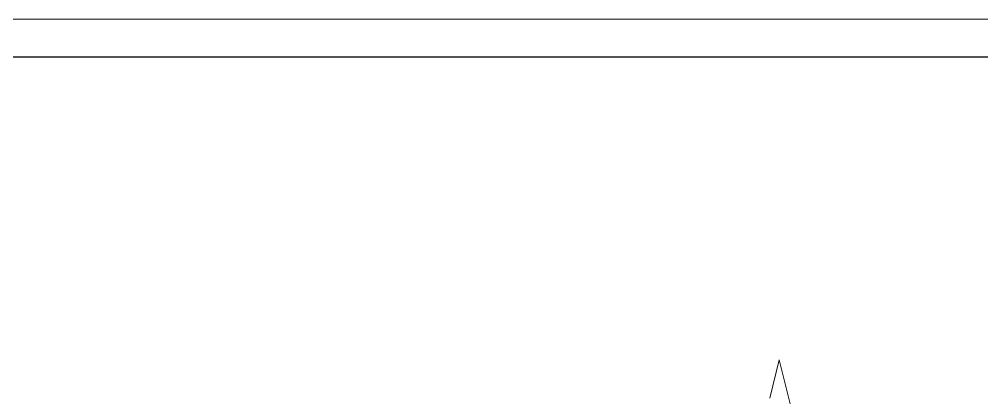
# Model space of a CAD drawing. Extents: x -965262 to 1142518, y -357520 to 71675.
# Drawn here: x 828509 to 841165, y -185661 to -180688 of the extents above; entities that cross this region are included whole.
import ezdxf

# ---------------------------------------------------------------- set-up
doc = ezdxf.new("R2010")
doc.units = 0
doc.header["$LTSCALE"] = 10
doc.layers.get('0').update_dxf_attribs({"linetype": 'CONTINUOUS', "lineweight": 30})

msp = doc.modelspace()

# ---------------------------------------------------------------- linework, layer by layer
at = {"lineweight": 15, "elevation": 9801.8}
msp.add_lwpolyline([(796267.6, -240087.8), (880367.6, -240087.8), (880367.6, -180687.8), (796267.6, -180687.8)], close=True, dxfattribs=at)
msp.add_lwpolyline([(796267.6, -240087.8), (880367.6, -240087.8), (880367.6, -180687.8), (796267.6, -180687.8)], close=True, dxfattribs=at)
at = {"elevation": 9801.8}
msp.add_lwpolyline([(798267.6, -239587.8), (879867.6, -239587.8), (879867.6, -181187.8), (798267.6, -181187.8)], close=True, dxfattribs=at)
msp.add_lwpolyline([(798267.6, -239587.8), (879867.6, -239587.8), (879867.6, -181187.8), (798267.6, -181187.8)], close=True, dxfattribs=at)
at = {"color": 5, "lineweight": 15, "ltscale": 10, "extrusion": (0.156155, -0.0183, 0.987563), "elevation": 143645.7}
msp.add_lwpolyline([(-86309.4, -842244.5), (-86820.5, -842178.1)], dxfattribs=at)
at = {"color": 5, "lineweight": 15, "ltscale": 10, "extrusion": (0.970341, 0.241739, 0), "elevation": 768871}
msp.add_lwpolyline([(-383401.4, 9417.5), (-382370.8, 9438.3)], dxfattribs=at)

doc.saveas('drawing.dxf')
